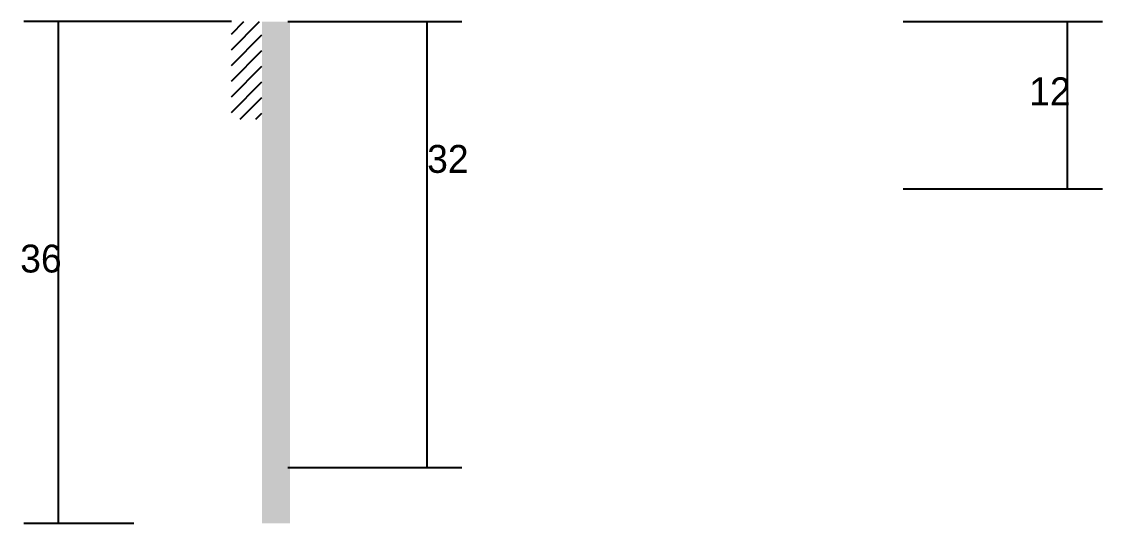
# Model space of a CAD drawing. Header units: metres. Extents: x 51528 to 133537, y 28019 to 29041.
# Drawn here: x 131699.6 to 131854.7, y 28070 to 28142 of the extents above; entities that cross this region are included whole.
import ezdxf

# ---------------------------------------------------------------- set-up
doc = ezdxf.new("R2010")
doc.units = ezdxf.units.M
doc.layers.add('COTA', color=241, linetype='Continuous')
doc.layers.add('Hachura', color=253, linetype='Continuous')

msp = doc.modelspace()

# ---------------------------------------------------------------- hatches: boundary and pattern name
at = {"layer": 'Hachura'}
h = msp.add_hatch(dxfattribs=at)
h.set_pattern_fill('ANSI31', scale=0.5)
h.paths.add_polyline_path([(131734.1, 28142), (131729.7, 28142), (131729.7, 28142), (131729.7, 28128), (131729.7, 28128), (131734.1, 28128), (131734.1, 28128), (131734.1, 28142)])
h = msp.add_hatch(color=8, dxfattribs=at)
h.dxf.hatch_style = 1
h.paths.add_polyline_path([(131734.1, 28142), (131738.1, 28142), (131738.1, 28142), (131738.1, 28070), (131738.1, 28070), (131734.1, 28070), (131734.1, 28070), (131734.1, 28142)])

# ---------------------------------------------------------------- linework, layer by layer
at = {"layer": 'COTA'}
for p, q in [((131729.7, 28142), (131699.9, 28142)), ((131704.9, 28070), (131704.9, 28142)), ((131737.8, 28142), (131762.8, 28142)), ((131757.8, 28078), (131757.8, 28142)), ((131826.1, 28142), (131854.7, 28142)), ((131849.7, 28118), (131849.7, 28142)), ((131826.1, 28118), (131854.7, 28118)), ((131737.8, 28078), (131762.8, 28078)), ((131715.7, 28070), (131699.9, 28070))]:
    msp.add_line(p, q, dxfattribs=at)

# ---------------------------------------------------------------- texts
for s, p in [('12', (131844.2, 28130)), ('32', (131757.8, 28120.3)), ('36', (131699.4, 28106))]:
    msp.add_text(s, height=4, dxfattribs=at).set_placement(p)

doc.saveas('drawing.dxf')
